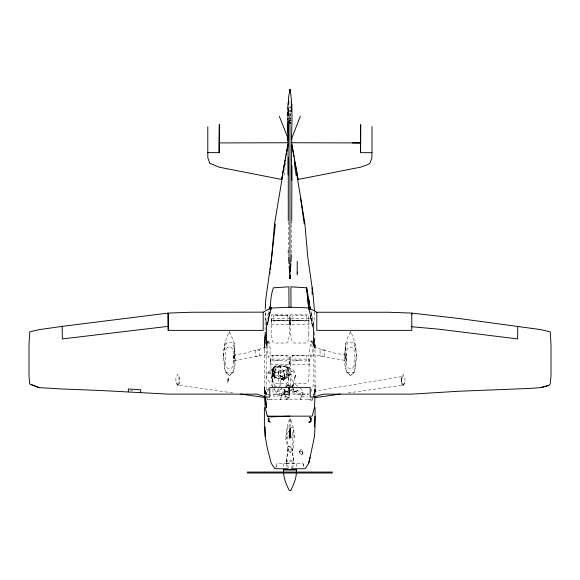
<?xml version="1.0" encoding="UTF-8"?>
<svg xmlns="http://www.w3.org/2000/svg" width="580" height="580" viewBox="0 0 580 580"><rect width="100%" height="100%" fill="white"/><g stroke="black" fill="none" stroke-linecap="round" stroke-linejoin="round"><path stroke-width="0.43" stroke-dasharray="2.9 2.17" d="M291.537 252.96L291.726 221.792M290.014 118.777L290.043 113.658L289.442 119.045L290.043 113.658L290.515 119.045M289.971 112.81L290.421 119.067M290.029 108.373L289.957 101.572M270.809 359.092L270.715 364.762L289.304 364.762L289.115 357.324M271.556 318.572L271.462 324.423L289.957 324.423L289.862 314.947L271.556 314.759L271.556 323.778M289.398 324.147L289.485 318.572L271.179 318.572L271.179 333.717L272.665 341.714L274.34 343.012L286.513 343.012L288.376 341.714L289.485 333.717L289.485 318.572M289.115 364.668L289.21 359.092L270.904 359.092L270.904 374.143L272.39 382.14L274.064 383.438L286.237 383.438L288.093 382.14L289.21 374.143L289.115 355.467L270.809 355.279L270.809 364.204M289.862 436.501L289.957 428.417C288.332 437.378 291.602 437.32 290.138 428.417L290.138 436.501M345.064 359.092C344.237 349.573 345.607 339.996 350.545 331.673C357.316 343.925 357.454 358.969 354.264 372.287L350.545 375.63C340.736 368.039 346.369 353.213 345.803 342.642M289.862 436.225L289.957 433.434M284.048 389.013L284.222 392.863L284.947 395.096L284.048 389.013L283.895 393.291L286.157 391.065L283.837 393.226L286.157 391.123L288.325 391.29L289.318 393.356L288.644 395.408L289.456 390.521L289.072 393.552L289.652 392.319L289.333 384.968L286.716 384.431L284.693 386.679M288.536 368.626L288.456 370.917L287.673 366.923L283.431 366.618L285.657 366.959L287.252 372.084L285.954 376.166L282.982 377.711L286.15 376.145L287.296 372.172L288.238 368.227L286.302 365.473L279.176 365.393L273.18 366.277L272.513 370.482L274.26 368.728L270.911 369.982L276.022 372.737L286.121 370.663M289.84 388.803L289.478 398.083L289.029 398.837L285.599 399.432L285.019 397.865L285.868 387.164M285.839 369.663L282.822 371.635L275.493 368.822L275.254 373.15L272.556 370.286L275.601 369.779M314.86 388.919L315.23 392.363L315.049 384.83L315.005 396.024M264.676 344.361L264.4 345.803L265.386 334.094M288.934 435.942L289.579 434.275L290.696 434.55L291.066 435.942L289.957 437.059L288.934 435.942L289.579 434.92L289.957 428.417L289.957 436.225M228.433 378.515L228.063 383.344C226.787 381.466 228.513 374.622 228.339 380.277L228.433 378.61M234.842 359.092L234.102 342.642L229.361 331.673C222.589 343.925 222.452 358.969 225.642 372.287L229.361 375.63C239.047 368.046 233.733 353.176 234.102 342.642M288.717 386.236L287.542 368.51L285.954 366.48L279.241 366.458L274.246 367.292L274.521 373.774M314.86 395.052L315.049 391.522L313.301 396.053M264.582 344.187L264.4 345.803L264.632 341.7M275.254 373.15L273.137 369.38L273.571 371.12L275.254 373.15L275.493 368.822M223.692 355.743L224.061 349.515L225.272 342.642M344.875 355.743L345.245 349.515M291.066 435.297L290.326 436.501L289.768 436.501L289.957 433.528M265.234 321.175L265.792 312.714M265.357 336.82L265.038 341.156M264.799 344.295L264.4 349.515L265.234 332.137L264.4 338.553L264.4 394.726M290.442 386.251L290.623 377.355L289.478 375.042L291.798 371.026L290.072 372.744L288.963 375.564L288.238 374.796L291.349 374.441L287.905 374.926L288.456 375.673L287.644 374.709L288.456 375.673M265.336 335.762L264.676 342.591M291.726 468.749L292.197 463.637L302.963 463.637L304.203 467.9M314.49 342.918L314.766 339.945L314.846 341.729M264.4 345.803L264.799 341.62M289.768 436.501L289.862 433.434M234.661 355.562L233.914 368.938L233.08 372.099L229.361 375.63L225.642 372.099L224.902 369.032L223.692 355.562M267.576 324.604L268.989 312.591M264.4 345.941L264.552 344.484M264.4 346.637L264.676 343.94M265.046 340.351L265.234 312.439M264.4 345.245L264.582 343.476M265.408 338.321L264.676 340.873L265.328 334.964M267.481 323.785L269.04 312.635M292.842 467.9L293.328 463.637M264.748 342.787L265.234 338.553L264.676 340.873M264.611 344.418L264.4 346.173L264.676 338.553L265.14 340.039M284.099 175.551L285.94 161.501M289.63 463.079L286.005 463.173L288.608 446.165L291.675 446.165L293.995 463.173L286.005 463.173L288.608 446.165M294.227 437.429L293.023 427.489L287.26 427.489C283.852 458.12 286.549 420.101 290.138 418.941C295.242 428.402 294.582 439.408 292.835 449.609L290.138 452.487L287.441 449.79L292.835 449.79L290.138 452.487L287.441 449.609L286.332 437.429M269.599 312.439L267.416 324.633M356.214 355.562L355.004 369.032L354.264 372.099L350.545 375.63L346.825 372.099L345.992 368.938L345.245 355.562M268.859 340.692L267.554 348.493L267.648 353.604L268.859 357.324L270.062 354.162L270.157 348.029L268.859 340.692L268.177 342.156M288.84 427.489L290.138 419.681M299.715 450.718L300.643 449.514L302.405 450.167L302.129 454.343L301.107 454.72L300.179 454.343L299.715 450.718L299.896 451.653M266.72 321.175L268.75 310.808M273.521 367.198L272.411 372.715L274.282 376.862L278.016 378.566L273.876 376.522L272.411 372.715L273.485 367.379L276.305 366.488L273.521 367.198L272.506 372.962L274.84 377.768L272.977 372.672L273.68 367.626L273.115 368.952L269.7 370.83L266.967 373.426L268.917 372.701L271.288 373.781L273.455 376.123L273.898 375.724L270.969 377.66L274.615 375.47L272.172 376.579L275.058 375.709L273.122 368.996L272.673 372.251L274.478 378.493L278.016 378.566L288.528 377.152L288.731 370.729L287.673 366.923L288.115 367.756L286.948 367.14L292.052 368.735L295.249 372.483M311.728 342.156L311.047 340.692L309.749 348.029L309.843 354.162L311.047 357.324L314.026 354.815L345.897 360.579L346.456 361.695L346.456 354.351L345.897 355.185L345.897 360.579M268.33 320.551L267.46 324.198M268.112 321.175L270.055 312.105M313.932 397.01L313.838 394.125L315.049 387.715M273.485 367.379L272.469 372.599L273.876 376.522L271.498 372.418L278.531 376.304M286.977 394.588L287.071 394.125M288.934 437.9C294.821 434.014 287.151 443.7 289.579 436.037L290.696 436.32L291.066 437.9M291.066 437.059L289.957 438.175L288.934 437.059M302.499 450.718L301.665 451.834L299.802 451.189M267.467 325.068L270.251 312.113M293.016 386.324L293.582 383.757L292.675 386.896L295.568 374.151L294.234 372.244L291.798 371.026M268.671 318.202L270.135 312.127M315.23 390.405L313.838 394.125L315.049 389.115M276.29 466.61L277.037 463.637L287.695 463.637L288.101 467.9M269.395 314.81L270.062 312.178M283.337 380.487L283.685 379.175L286.592 376.724L283.2 379.596L283.337 380.487L282.685 379.284L284.156 379.088L284.505 376.398L283.366 370.482L284.309 373.607L284.309 376.043L284.729 374.665L281.945 376.34L283.903 376.05L281.894 376.348L282.532 376.376L280.067 375.971L279.241 375.231L282.308 376.369L280.067 375.971L280.901 376.848L280.742 372.331L283.83 371.947L284.505 376.398L284.156 379.088L283.047 379.537L281.641 378.892L283.047 379.537M275.551 468.749L277.037 463.637M313.838 394.125L315.23 389.76M311.047 357.324L312.257 353.604L312.352 348.493L311.047 340.692M311.047 391.616L313.838 383.25L313.838 346.188M292.204 388.651L291.457 390.376L288.97 391.964L287.825 392.036L288.412 388.839M278.335 388.694L276.66 393.494C275.921 391.638 278.422 391.819 281.235 388.455M278.618 387.897L280.858 381.495L280.27 366.756M224.061 349.515L226.664 342.642L229.361 342.454L232.152 342.642L234.842 349.515M275.058 375.709L274.412 376.826L276.392 375.833L274.296 376M345.064 349.515L347.761 342.642L353.242 342.642L355.844 349.515L356.214 355.743M286.005 463.173L287.209 460.665L292.878 460.665L293.995 463.173M234.008 360.579L233.45 361.695L233.45 354.351L234.008 355.185L234.008 360.579L265.887 354.815L268.859 357.324M348.152 392.95L403.238 385.113L404.449 382.51L402.868 385.113M268.982 389.064L266.162 394.125L269.787 394.125M232.681 392.914L177.596 385.018L178.901 382.786L179.082 378.421L177.596 375.818M269.04 387.991L266.162 391.152M287.209 460.665L286.187 461.782L293.719 461.876L291.675 446.165M274.391 366.763L273.593 367.575L274.246 367.292M274.383 387.005L275.232 386.142L278.277 386.208M291.53 386.49L292.523 385.483L293.219 390.826L292.371 384.547L284.824 386.476M289.304 436.784L289.957 436.32L290.696 436.784M290.696 436.225L289.957 436.689L289.304 436.225M291.53 386.744L294.676 383.931L297.75 386.208M278.893 394.125L279.546 393.566L288.093 394.125L288.093 394.588L282.612 394.588L281.779 395.147L279.546 395.147L278.893 394.588L273.318 394.588L273.224 394.125L278.893 394.125L278.893 394.588M283.2 379.596L283.685 379.175L280.843 379.211L279.589 378.515L278.117 374.724L278.69 371.381L282.141 369.917L285.548 370.352L287.187 373.578L287.056 377.573L283.519 379.625L279.589 378.515M289.594 386.49L291.182 386.2M288.963 391.457L291.262 389.709M302.224 394.965L302.963 394.407L308.538 394.407L308.538 393.943L302.963 393.943L302.224 393.385L300.085 393.385L299.244 393.943L293.668 393.943L293.763 394.407L302.224 394.965L302.224 393.385M310.401 401.005L313.649 399.518M286.389 386.273L289.333 384.968M270.345 422.748L269.787 422.653M265.792 347.289L245.529 353.053L234.008 355.185M285.954 386.273L289.13 385.461L289.666 387.969M289.579 434.92L290.421 434.92L291.066 435.942M280.285 320.058L274.993 321.081L273.224 320.153L273.224 315.694L287.818 315.694L287.818 320.153L285.679 321.175L280.285 320.058L274.993 320.805M299.244 320.058L293.951 321.081L292.182 320.153L292.182 315.694L306.682 315.694L306.682 320.153L304.638 321.175L299.244 320.058L293.857 320.805M279.546 360.115L274.246 361.137L272.484 360.209L272.484 355.743L286.977 355.743L286.977 360.209L284.932 361.231L279.546 360.115L274.151 360.854M299.338 360.115L294.046 361.137L292.276 360.209L292.276 355.743L306.776 355.743L306.776 360.209L304.732 361.231L299.338 360.115L293.951 360.854M288.934 435.297L289.579 436.32L290.421 436.407L290.138 428.417L290.421 434.92M289.652 392.319L284.222 392.863L284.193 388.846M279.575 366.052L276.276 366.241L282.888 366.219L279.64 366.052M270.708 395.857L264.4 391.522L267.279 399.33L272.296 399.141M289.435 107.706L290.957 107.706M274.993 315.781L287.818 315.781M308.915 318.572L290.602 318.572L290.515 324.336L309.096 324.336L308.915 318.014M289.717 320.334L290.188 320.334M272.484 355.837L274.246 355.837M292.276 355.837L294.046 355.837M225.642 372.287L233.08 372.287M346.825 372.287L354.264 372.287M130.108 390.5L132.762 390.5M301.571 396.822L307.61 396.822M312.721 399.054L267.279 399.33M289.674 434.833L290.232 434.833M289.768 436.225L290.138 436.225M307.61 399.141L312.721 399.33L312.721 397.561M283.142 379.501L280.705 378.421L283.286 379.392L287.056 377.573L284.099 379.233L280.843 379.211M345.897 355.185L334.377 353.053L314.113 347.289M289.579 436.32L290.421 436.32L290.138 433.434M276.022 372.737L270.911 369.982L273.861 368.662L272.187 369.474L272.042 374.064L272.136 382.075L272.477 377.319L272.005 382.263L273.426 395.901L274.427 396.691L297.062 392.058L293.871 391.058L292.871 388.774M313.932 390.405L314.766 391.152L402.868 376.376L403.332 375.912L401.846 378.515L401.657 382.416L401.751 378.421L401.94 382.786L403.238 385.113M300.23 388.404L303.347 391.283L302.854 392.957L299.555 391.754L297.054 390.079L298.635 390.645L292.356 391.37L297.062 392.058L293.871 391.058L292.291 384.671L292.545 388.027M288.427 388.455L288.905 389.071L288.419 387.469M272.433 386.737L266.611 377.638L266.445 376.594L267.793 373.194L269.454 372.882L273.013 375.905L271.998 377.087L272.005 378.073L274.964 386.287M178.06 385.113L176.487 382.416L177.596 385.018M273.745 388.673L274.442 389.898L273.535 388.288L275.696 391.507L276.747 392.065L278.298 391.971L279.321 391.275L277.559 387.976M266.72 398.337L267.279 399.518M280.691 386.135L277.748 377.247M280.966 386.962L284.012 396.111C284.831 397.503 287.499 395.959 288.695 395.567L289.333 393.284L288.789 387.092M264.4 388.542L266.162 394.125L264.487 390.405L264.4 387.715L266.162 394.125L264.487 389.666L264.973 395.205M309.002 358.534L309.191 364.762L290.602 364.762L290.696 355.279L308.915 355.467L309.002 364.204M302.963 463.637L303.71 466.61M312.388 325.503L310.061 314.759M311.112 311.612L313.004 321.175M312.489 325.858L310.278 314.708M312.555 326.062L310.358 314.911M314.628 343.643L315.049 345.803M310.111 314.766L312.54 327.678M310.916 318.202L311.605 322.009M354.634 342.642L355.844 349.515M310.286 315.121L310.822 318.202M314.628 343.73L315.049 346.173M311.039 313.729L312.497 323.582M311.01 312.845L312.41 322.69M265.046 395.009L264.4 384.83M286.549 463.637L287.064 467.9M290.326 436.225L290.043 428.417M288.883 386.512L289.311 390.811L286.281 391.333L289.115 390.804L288.963 388.332M314.65 345.404L315.049 349.515L314.831 345.303M314.49 332.137L315.049 341.388M314.49 338.553L314.737 341.787M289.862 316.803L289.957 318.014M314.918 344.839L315.049 346.637M288.34 253.844L288.514 256.498M234.661 349.515L235.03 355.743M227.686 378.61L227.78 380.277M290.138 428.417L290.232 432.876M350.545 331.673L350.545 333.072M315.049 344.694L315.049 394.726M314.766 339.945L314.766 340.873M314.49 312.2L314.49 321.175M307.516 393.943L307.516 394.407M302.963 393.943L302.963 394.407M301.571 394.965L301.571 399.794L300.549 399.794L300.549 394.965M300.085 393.385L300.085 394.965M299.244 393.943L299.244 394.407M296.706 463.637L296.706 468.749M294.785 393.943L294.785 394.407M291.718 221.806L291.718 223.597M290.138 418.941L290.138 427.489M288.282 221.792L288.282 249.4M283.2 463.637L283.2 468.749M282.612 394.125L282.612 394.588M281.779 393.566L281.779 395.147M281.22 395.147L281.22 399.794L280.198 399.794L280.198 395.147M279.546 393.566L279.546 395.147M274.34 394.125L274.34 394.588M266.162 346.188L266.162 397.01M229.361 331.673L229.361 333.072M401.193 378.233L401.099 382.699L402.868 386.693L404.912 382.699L405.007 378.327L403.049 374.332L401.193 378.233M278.603 372.113L278.4 374.992L278.69 371.381L278.603 372.113M308.915 333.717L307.893 341.714L305.935 343.012L293.763 343.012L292.182 341.714L290.602 333.717L290.602 314.759L308.821 314.947L308.915 333.717M309.096 374.143L308.074 382.14L306.124 383.438L293.951 383.438L292.371 382.14L290.79 374.143L290.79 359.092L309.096 359.092L309.096 374.143M302.883 452.98L302.376 454.212C300.425 455.822 298.229 452.632 299.882 451.037L301.962 450.798L302.883 452.98M295.503 374.97L294.466 379.719L295.503 374.97M179.735 382.604L178.06 386.505L176.016 382.51L175.834 378.138L177.784 374.143L179.641 378.051L179.735 382.604M288.651 431.295L287.724 432.789L287.724 445.143L288.651 446.723L290.421 447.282L292.276 445.237L292.276 432.789L290.421 430.744L288.651 431.295M289.485 435.384L289.304 437.342L290.232 437.806L290.696 435.667L289.485 435.384M227.222 347.659L225.736 349.704L225.736 365.965L227.222 368.01L230.195 368.757L231.688 368.01L233.174 366.06L233.174 349.61L231.688 347.659L230.195 346.92L227.222 347.659M354.17 365.965L352.683 368.01L351.197 368.757L348.225 368.01L346.738 366.06L346.738 349.61L348.225 347.659L349.711 346.92L352.683 347.659L354.17 349.704L354.17 365.965M289.594 374.506L287.905 374.926L289.594 374.506M289.21 397.452L285.302 398.583L289.21 397.452M289 385.468L286.041 386.258L289 385.468M284.156 377.986L280.336 378.305L284.156 377.986M308.821 320.617L292.088 320.892L290.602 320.522L308.821 320.617M289.862 320.617L273.042 320.892L271.556 320.522L289.862 320.617M290.188 319.689L289.717 319.689L289.717 324.8L290.188 324.8L290.188 319.689M259.84 349.986L255.381 349.986L255.381 356.12L259.84 356.12L259.84 349.986M324.524 349.986L320.066 349.986L320.066 356.12L324.524 356.12L324.524 349.986M278.632 367.647L276.776 367.452L281.053 367.923L278.632 367.647M287.368 368.235L286.056 367.242L287.368 368.235"/><path stroke-width="0.87" d="M307.24 293.98L308.727 308.067L309.56 304.449L309.56 301.564L308.864 299.476M291.726 220.886L291.907 165.793M360.579 152.685L360.673 124.809L360.579 152.685L372.012 152.685L372.012 126.571M219.138 152.685L219.327 124.62L219.138 152.685L207.799 152.598M289 307.269L288.869 286.817L273.412 287.81C271.135 294.27 270.316 301.252 270.621 308.067L289.957 307.233L308.821 307.886L316.81 312.25L388.651 312.25L411.786 313.091L458.903 318.478L517.73 326.467L517.635 338.923L438.647 329.164L411.786 326.75M291 307.269L290.921 286.817L306.588 287.81L308.632 298.78M287.977 121.416L287.985 132.668M288.093 126.295L288.093 140.976L288.093 124.345M288.434 104.422L288.557 97.578L289.957 89.4C293.023 105.85 291.791 122.866 291.479 139.504M268.301 419.869L268.395 417.919L268.395 421.544M296.46 469.793C296.757 477.166 294.038 484.206 290.602 490.6L289.398 490.6C285.962 484.206 283.243 477.166 283.54 469.793L296.46 469.793L283.54 469.793M314.49 426.931L315.049 416.15M291.718 107.706L291.16 111.614L291.718 104.175L291.443 108.453M289.724 275.072L289.957 278.61L290.174 275.072M290.392 271.534L290.877 263.574M290.986 261.805L291.421 254.729M266.532 343.476L266.626 322.009M313.555 343.476L313.649 322.009M371.918 152.685L371.918 157.615L369.967 163.284L367.647 164.676L360.579 167.185L298.04 179.452L291.624 142.745L292.001 137.634L300.36 116.167M288.557 144.739L288.093 149.154L288.093 174.993M275.362 223.967L270.744 265.306M269.787 273.774L269.983 272.042M270.244 269.736L270.57 266.851M207.799 126.759L207.799 157.615L209.75 163.284L219.138 167.185L281.684 179.452L288.188 142.745L287.818 137.815L279.357 116.348M281.684 179.452L282.054 177.132M282.612 175.551L274.529 223.967L271.643 257.332L265.792 299.055L265.234 309.263M282.496 174.594L284.468 163.56M284.794 161.842L285.121 160.124M285.447 158.405L285.773 156.687M286.099 154.962L286.418 153.243M286.745 151.525L287.564 147.226M287.883 145.507L288.209 143.789M288.557 101.014L287.912 104.175L288.013 127.317M314.49 342.084L313.649 346.079L312.627 341.99L313.649 340.504M288.579 112.389L287.912 115.514L288.463 110.961L291.349 110.961M270.809 309.517L271.179 307.791L263.189 312.156L191.349 312.25L168.12 313.091L62.176 326.38L39.128 329.629L29.747 331.861L29 344.868L29 376.007L29.747 383.996L39.128 387.621L62.364 389.013L100.746 390.5L168.215 394.125L256.686 394.125L266.162 397.01L269.787 397.01L269.787 387.621L310.213 387.621L310.213 397.01L313.932 397.01M270.737 309.546L271.179 307.791L270.055 312.105M308.632 463.173L310.119 457.323M269.178 309.162L269.599 307.516M308.727 308.067L306.588 287.81L307.052 292.219M305.196 468.749L308.821 463.173L314.49 436.501L315.049 426.931L315.049 407.508M269.04 418.195L269.04 421.355M313.838 397.01L323.314 394.125L411.786 394.125L458.903 391.246L529.257 388.455L540.872 387.621L548.861 385.388L550.253 383.996L551 376.007L551 344.868L550.253 331.861L540.872 329.629L517.73 326.467M290.696 123.04L289.957 123.598L289.304 123.04L288.84 121.372L289.957 119.697L290.696 120.256M309.191 422.653L311.141 421.544L311.329 418.1L310.09 417.542M290.79 122.206L289.957 122.576L288.84 121.372L289.957 120.162L290.79 120.531M308.632 422.095L310.401 421.355L310.583 418.1L309.343 417.542M540.872 387.621L548.861 385.388M314.396 397.75L340.163 394.088M263.189 312.156L263.189 330.375L168.215 330.375L168.12 313.091L168.215 326.351L62.364 338.923L62.176 326.38M289.862 416.15L270.345 416.897L267.279 416.15L265.234 407.508L264.4 395.531M219.138 142.926L288.188 142.745M352.502 142.926L360.579 142.926L291.624 142.745M267.279 416.15L312.163 416.15L314.49 407.508L315.049 396.336M275.551 468.749L288.18 468.749M291.726 468.749L304.449 468.749M247.225 472.062L332.398 472.062M247.225 473.012L332.398 473.012M240.678 394.059L264.661 397.496M31.139 384.649L39.128 387.621M270.157 422.008L268.765 421.261L269.881 421.885M274.804 468.749L271.179 463.173L267.279 448.123L265.234 436.501L264.4 426.931L264.4 407.508M310.517 309.162L310.119 306.581L310.119 308.908M309.14 309.604L308.821 307.886L310.119 313.831M287.912 107.706L288.579 110.831M308.821 307.886L309.147 309.495M291.762 144.652L293.349 153.243M293.668 154.962L293.988 156.687M294.306 158.405L294.625 160.124M294.945 161.842L295.901 166.996M296.046 167.845L297.671 177.132M297.018 175.551L304.913 223.967L307.799 257.332L313.004 293.85L314.49 310.786M297.794 177.9L298.04 179.452M294.314 162.893L296.177 175.551M300.549 197.852L304.268 223.967M288.093 136.053L288.521 139.504M265.423 397.938L266.532 407.784L265.423 397.655M287.818 137.815L288.093 140.375M291.443 145.624L291.718 180.155M288.572 257.382L288.97 263.574M289.144 266.227L289.608 273.303M287.912 113.47L287.97 115.203M287.912 118.305L287.963 119.973M287.912 112.447L287.963 114.224M411.8 314.824L411.786 313.091L411.786 330.375L316.81 330.375L316.81 312.25M312.163 287.81L312.163 294.408M309.56 301.564L309.56 304.449M297.293 272.013L297.293 274.985M297.199 261.326L297.199 273.499M289.957 89.4L289.957 92.024M289.957 123.975L289.957 278.61M288.282 157.151L288.282 220.886M288.282 250.292L288.282 252.96M269.599 306.581L269.599 308.908M265.234 426.931L265.234 436.501M168.215 326.351L168.215 330.375M140.708 392.638L140.708 389.76L128.347 389.013L128.347 391.899M267.467 342.084L266.72 346.079L265.604 341.99L266.626 340.504L267.467 342.084"/></g></svg>
